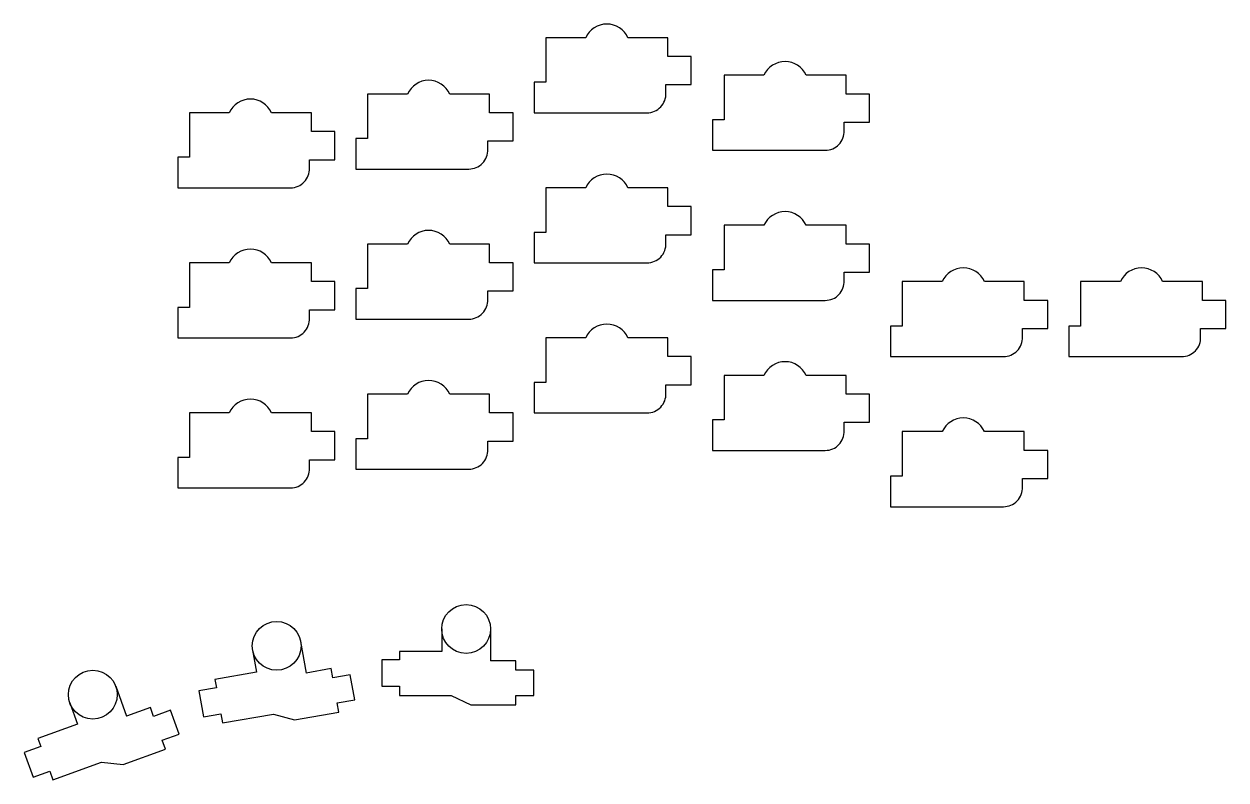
# Model space of a CAD drawing. Header units: millimetres. Extents: x 9 to 137, y -87 to -6.
import ezdxf

# ---------------------------------------------------------------- set-up
doc = ezdxf.new("R2010")
doc.units = ezdxf.units.MM
doc.layers.get('0').update_dxf_attribs({"linetype": 'CONTINUOUS'})

msp = doc.modelspace()

# ---------------------------------------------------------------- linework, layer by layer
for p, q in [((53.4, -71), (53.4, -73.4)), ((58.6, -71), (58.6, -74.4)), ((38.3605, -72.348515), (38.950904, -75.696861)), ((33.2395, -73.251485), (33.656255, -75.615024)), ((47, -74.3), (47, -77.1)), ((48.9, -74.3), (47, -74.3)), ((48.9, -73.4), (48.9, -74.3)), ((53.4, -73.4), (48.9, -73.4)), ((41.609885, -75.228011), (38.950904, -75.696861)), ((41.783533, -76.212819), (41.609885, -75.228011)), ((61.3, -74.4), (58.6, -74.4)), ((61.3, -75.4), (61.3, -74.4)), ((63.2, -75.4), (61.3, -75.4)), ((63.2, -78.1), (63.2, -75.4)), ((33.656255, -75.615024), (29.224621, -76.396441)), ((29.224621, -76.396441), (29.380904, -77.282768)), ((43.654668, -75.882887), (41.783533, -76.212819)), ((44.123518, -78.541868), (43.654668, -75.882887)), ((18.643201, -77.110748), (19.806069, -80.305703)), ((29.380904, -77.282768), (27.509769, -77.612699)), ((27.509769, -77.612699), (27.995984, -80.370161)), ((47, -77.1), (48.9, -77.1)), ((48.9, -77.1), (48.9, -78.1)), ((48.9, -78.1), (54.4, -78.1)), ((54.4, -78.1), (56.5, -79.1)), ((61.3, -78.1), (63.2, -78.1)), ((61.3, -79.1), (61.3, -78.1)), ((13.756799, -78.889252), (14.577648, -81.144515)), ((22.343239, -79.382248), (19.806069, -80.305703)), ((22.68526, -80.321941), (22.343239, -79.382248)), ((42.252383, -78.8718), (44.123518, -78.541868)), ((42.426031, -79.856607), (42.252383, -78.8718)), ((56.5, -79.1), (61.3, -79.1)), ((24.470676, -79.672102), (22.68526, -80.321941)), ((25.39413, -82.209273), (24.470676, -79.672102)), ((27.995984, -80.370161), (29.867119, -80.040229)), ((29.867119, -80.040229), (30.040767, -81.025037)), ((30.040767, -81.025037), (35.45721, -80.069972)), ((35.45721, -80.069972), (37.698954, -80.690119)), ((37.698954, -80.690119), (42.426031, -79.856607)), ((14.577648, -81.144515), (10.349031, -82.683605)), ((10.349031, -82.683605), (10.656849, -83.529329)), ((23.608714, -82.859111), (25.39413, -82.209273)), ((23.950734, -83.798803), (23.608714, -82.859111)), ((10.656849, -83.529329), (8.871433, -84.179167)), ((8.871433, -84.179167), (9.829089, -86.810306)), ((19.440209, -85.4405), (23.950734, -83.798803)), ((11.956525, -87.100161), (17.124835, -85.21905)), ((17.124835, -85.21905), (19.440209, -85.4405)), ((9.829089, -86.810306), (11.614505, -86.160468)), ((11.614505, -86.160468), (11.956525, -87.100161))]:
    msp.add_line(p, q)
for points in [[(63.25, -12.712213), (63.25, -15.962213), (75.285786, -15.962213, 0.4264789373), (77.3, -13.862213), (77.3, -12.962213), (80.000001, -12.962212), (80, -9.962214), (77.5, -9.962214), (77.500001, -7.962212), (73.25, -7.962213, 0.6498725612), (68.75, -7.962213), (64.5, -7.962213), (64.5, -12.712213)], [(82.25, -16.712213), (82.25, -19.962213), (94.285786, -19.962213, 0.4264789373), (96.3, -17.862213), (96.3, -16.962213), (99.000001, -16.962212), (99, -13.962214), (96.5, -13.962214), (96.500001, -11.962212), (92.25, -11.962213, 0.6498725612), (87.75, -11.962213), (83.5, -11.962213), (83.5, -16.712213)], [(44.25, -18.712213), (44.25, -21.962213), (56.285786, -21.962213, 0.4264789373), (58.3, -19.862213), (58.3, -18.962213), (61.000001, -18.962212), (61, -15.962214), (58.5, -15.962214), (58.500001, -13.962212), (54.25, -13.962213, 0.6498725612), (49.75, -13.962213), (45.5, -13.962213), (45.5, -18.712213)], [(25.25, -20.712213), (25.25, -23.962213), (37.285786, -23.962213, 0.4264789373), (39.3, -21.862213), (39.3, -20.962213), (42.000001, -20.962212), (42, -17.962214), (39.5, -17.962214), (39.500001, -15.962212), (35.25, -15.962213, 0.6498725612), (30.75, -15.962213), (26.5, -15.962213), (26.5, -20.712213)], [(63.25, -28.712213), (63.25, -31.962213), (75.285786, -31.962213, 0.4264789373), (77.3, -29.862213), (77.3, -28.962213), (80.000001, -28.962212), (80, -25.962214), (77.5, -25.962214), (77.500001, -23.962212), (73.25, -23.962213, 0.6498725612), (68.75, -23.962213), (64.5, -23.962213), (64.5, -28.712213)], [(82.25, -32.712213), (82.25, -35.962213), (94.285786, -35.962213, 0.4264789373), (96.3, -33.862213), (96.3, -32.962213), (99.000001, -32.962212), (99, -29.962214), (96.5, -29.962214), (96.500001, -27.962212), (92.25, -27.962213, 0.6498725612), (87.75, -27.962213), (83.5, -27.962213), (83.5, -32.712213)], [(44.25, -34.712213), (44.25, -37.962213), (56.285786, -37.962213, 0.4264789373), (58.3, -35.862213), (58.3, -34.962213), (61.000001, -34.962212), (61, -31.962214), (58.5, -31.962214), (58.500001, -29.962212), (54.25, -29.962213, 0.6498725612), (49.75, -29.962213), (45.5, -29.962213), (45.5, -34.712213)], [(25.25, -36.712213), (25.25, -39.962213), (37.285786, -39.962213, 0.4264789373), (39.3, -37.862213), (39.3, -36.962213), (42.000001, -36.962212), (42, -33.962214), (39.5, -33.962214), (39.500001, -31.962212), (35.25, -31.962213, 0.6498725612), (30.75, -31.962213), (26.5, -31.962213), (26.5, -36.712213)], [(101.25, -38.712213), (101.25, -41.962213), (113.285786, -41.962213, 0.4264789373), (115.3, -39.862213), (115.3, -38.962213), (118.000001, -38.962212), (118, -35.962214), (115.5, -35.962214), (115.500001, -33.962212), (111.25, -33.962213, 0.6498725612), (106.75, -33.962213), (102.5, -33.962213), (102.5, -38.712213)], [(120.25, -38.712213), (120.25, -41.962213), (132.285786, -41.962213, 0.4264789373), (134.3, -39.862213), (134.3, -38.962213), (137.000001, -38.962212), (137, -35.962214), (134.5, -35.962214), (134.500001, -33.962212), (130.25, -33.962213, 0.6498725612), (125.75, -33.962213), (121.5, -33.962213), (121.5, -38.712213)], [(63.25, -44.712213), (63.25, -47.962213), (75.285786, -47.962213, 0.4264789373), (77.3, -45.862213), (77.3, -44.962213), (80.000001, -44.962212), (80, -41.962214), (77.5, -41.962214), (77.500001, -39.962212), (73.25, -39.962213, 0.6498725612), (68.75, -39.962213), (64.5, -39.962213), (64.5, -44.712213)], [(82.25, -48.712213), (82.25, -51.962213), (94.285786, -51.962213, 0.4264789373), (96.3, -49.862213), (96.3, -48.962213), (99.000001, -48.962212), (99, -45.962214), (96.5, -45.962214), (96.500001, -43.962212), (92.25, -43.962213, 0.6498725612), (87.75, -43.962213), (83.5, -43.962213), (83.5, -48.712213)], [(44.25, -50.712213), (44.25, -53.962213), (56.285786, -53.962213, 0.4264789373), (58.3, -51.862213), (58.3, -50.962213), (61.000001, -50.962212), (61, -47.962214), (58.5, -47.962214), (58.500001, -45.962212), (54.25, -45.962213, 0.6498725612), (49.75, -45.962213), (45.5, -45.962213), (45.5, -50.712213)], [(25.25, -52.712213), (25.25, -55.962213), (37.285786, -55.962213, 0.4264789373), (39.3, -53.862213), (39.3, -52.962213), (42.000001, -52.962212), (42, -49.962214), (39.5, -49.962214), (39.500001, -47.962212), (35.25, -47.962213, 0.6498725612), (30.75, -47.962213), (26.5, -47.962213), (26.5, -52.712213)], [(101.25, -54.712213), (101.25, -57.962213), (113.285786, -57.962213, 0.4264789373), (115.3, -55.862213), (115.3, -54.962213), (118.000001, -54.962212), (118, -51.962214), (115.5, -51.962214), (115.500001, -49.962212), (111.25, -49.962213, 0.6498725612), (106.75, -49.962213), (102.5, -49.962213), (102.5, -54.712213)]]:
    msp.add_lwpolyline(points, format="xyb", close=True)
for centre in [(56, -71), (35.8, -72.8), (16.2, -78)]:
    msp.add_circle(centre, 2.6)

doc.saveas('drawing.dxf')
